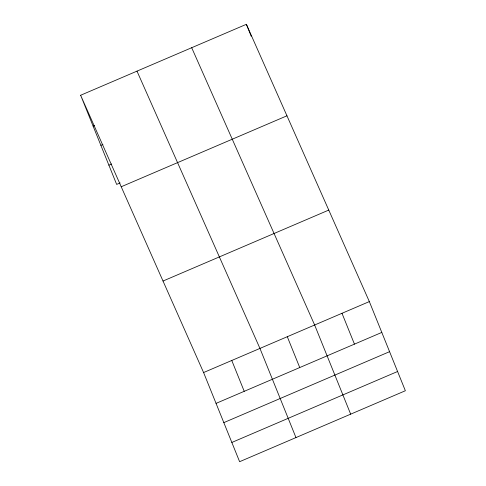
<?xml version="1.0" encoding="UTF-8"?>
<svg xmlns="http://www.w3.org/2000/svg" width="486" height="486" viewBox="0 0 486 486"><rect width="100%" height="100%" fill="white"/><g stroke="black" fill="none" stroke-linecap="round" stroke-linejoin="round"><path stroke-width="0.73" d="M80.64 95.256L246.384 24.3L369.342 301.587L405.36 390.744L239.616 461.7L203.591 372.543L80.64 95.256L116.658 184.413L120.097 182.943M93.099 126.093L94.472 125.503M100.875 145.338L102.935 144.457M108.882 165.167L111.634 163.989M121.214 186.758L286.959 115.802M163.017 281.036L328.767 210.08M203.591 372.543L369.342 301.587M216.051 403.38L381.802 332.424M223.827 422.626L389.578 351.67M231.84 442.454L397.584 371.498M191.691 47.713L314.642 325L350.667 414.157M136.991 71.132L259.949 348.419L295.968 437.576M246.384 24.3L251.195 36.213M341.992 313.294L354.452 344.131M287.293 336.707L299.753 367.55M231.773 360.478L244.227 391.315"/></g></svg>
